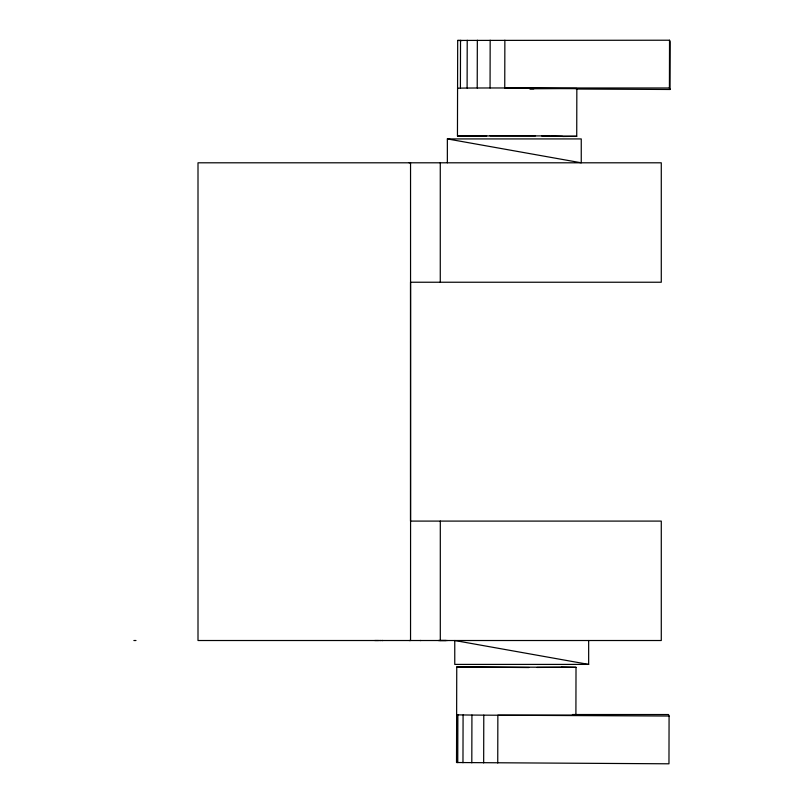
<?xml version="1.0" encoding="UTF-8"?>
<svg xmlns="http://www.w3.org/2000/svg" width="804" height="804" viewBox="0 0 804 804"><rect width="100%" height="100%" fill="white"/><g stroke="black" fill="none" stroke-linecap="round" stroke-linejoin="round"><path stroke-width="1.21" d="M472.752 136.278L457.456 135.976L457.687 40.431L669.531 40.22L670.134 41.707L670.023 89.485L576.287 89.043M471.898 666.797L456.752 666.978L456.521 762.524L668.968 763.8L669.079 716.032L668.486 714.535L572.418 714.525M457.757 762.624L457.868 714.856L456.632 714.756M457.576 88.209L460.401 88.118L460.521 40.341M462.973 762.725L463.084 714.957L457.868 714.856M460.401 88.118L467.104 88.048L467.214 40.27M471.807 762.825L471.928 715.057L463.084 714.957M467.104 88.048L477.214 87.998L477.335 40.22M483.666 762.916L483.787 715.148L471.928 715.057M477.214 87.998L490.058 87.968L490.169 40.2M497.746 762.996L497.857 715.228L575.905 715.078L576.016 667.31L561.835 667.019M504.862 40.2L504.751 87.978L576.84 88.53L576.729 136.298L562.699 136.489M670.023 89.485L669.42 87.988L669.531 40.22M576.84 88.53L529.665 88.762M457.456 135.976L549.574 135.906M561.705 667.27L537.022 667.451M576.016 667.31L471.064 667.019M420.984 640.517L420.08 640.517M486.701 135.856L471.767 136.017L472.712 136.087M374.744 640.517L378.634 640.517M447.356 640.517L439.416 640.517M409.156 162.8L410.542 162.8L410.573 521.092L410.542 640.517L409.075 640.517M445.888 640.517L438.16 640.517M490.058 87.968L669.42 87.988M489.937 135.745L535.504 135.826M447.356 138.921L581.252 138.921L581.252 162.8L447.356 138.921L447.356 162.8M133.866 640.517L135.987 640.517M588.659 664.405L454.762 664.405L454.762 640.517L588.659 664.405L588.659 640.517M379.719 640.517L380.614 640.517M381.85 640.517L382.885 640.517M528.851 667.541L456.752 666.978M530.047 88.822L533.796 88.842M483.787 715.148L669.079 716.032M541.785 135.956L576.729 136.298M550.8 136.027L562.418 136.268M462.059 40.592L457.687 40.431M572.579 714.937L575.905 715.078M440.27 162.8L440.27 282.234M440.301 521.092L440.301 640.517M410.542 282.234L410.512 521.092L661.28 521.092L661.28 640.517L198.005 640.517L198.005 162.8L661.28 162.8L661.28 282.234L410.542 282.234"/></g></svg>
